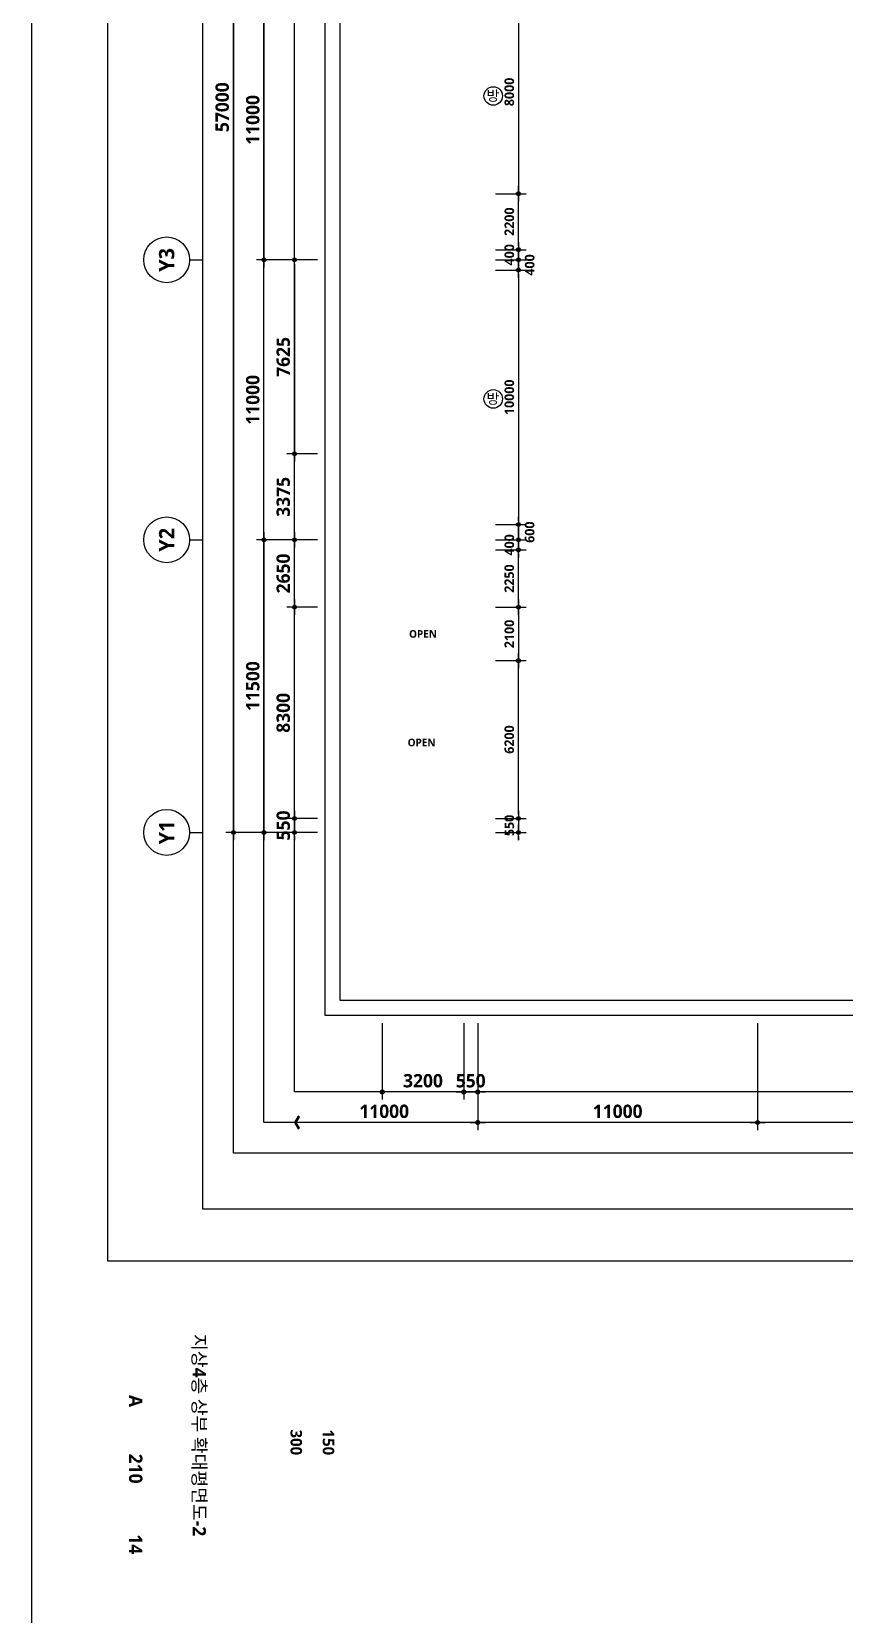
# Model space of a CAD drawing. Header units: millimetres. Extents: x -63924 to 190228206, y 0 to 456875599.
# Drawn here: x 89100 to 121039, y 758624 to 820818 of the extents above; entities that cross this region are included whole.
import ezdxf
from ezdxf.enums import TextEntityAlignment as Align

# ---------------------------------------------------------------- set-up
doc = ezdxf.new("R2010")
doc.units = ezdxf.units.MM
doc.header["$LTSCALE"] = 150
doc.header["$MEASUREMENT"] = 0
doc.header["$PDSIZE"] = -10
doc.layers.get('0').update_dxf_attribs({"linetype": 'CONTINUOUS'})
doc.layers.get('Defpoints').update_dxf_attribs({"color": 153, "linetype": 'CONTINUOUS'})
for name, color, linetype in [('A-ANNO-DIM', 4, 'CONTINUOUS'), ('A-ANNO-SYMB', 7, 'CONTINUOUS'), ('A-ANNO-TEXT1', 7, 'CONTINUOUS'), ('A-ANNO-TITL', 7, 'CONTINUOUS'), ('A-ST-AXIS-BUB', 7, 'CONTINUOUS'), ('A-ST-AXIS-DIM', 7, 'CONTINUOUS')]:
    doc.layers.add(name, color=color, linetype=linetype)
for name, color, linetype, plot in [('Defpoint', 161, 'CONTINUOUS', False), ('G(그리드1)', 185, 'CONTINUOUS', False), ('G(그리드2)', 235, 'CONTINUOUS', False)]:
    doc.layers.add(name, color=color, linetype=linetype, plot=plot)
doc.styles.add('2020음성 1차', font='')
doc.styles.add('SH_대대리576', font='')
doc.styles.add('SH_진천_나눔', font='')
doc.styles.get('2020음성 1차').set_extended_font_data('NanumGothic', bold=True)
doc.styles.get('SH_대대리576').set_extended_font_data('NanumGothic', bold=True)
doc.styles.get('SH_진천_나눔').set_extended_font_data('NanumGothic', bold=True)
doc.dimstyles.new('SHP 300', dxfattribs={"dimscale": 150, "dimtxt": 3.5, "dimasz": 1, "dimexe": 2, "dimexo": 2, "dimgap": 1, "dimtad": 1, "dimdec": 0, "dimzin": 0, "dimdsep": 46, "dimtxsty": 'SH_대대리576', "dimblk": 'DIMDOT', "dimcen": 0.09, "dimclrt": 3, "dimadec": 0, "dimazin": 1, "dimtfac": 1, "dimtdec": 0, "dimtix": 1, "dimtmove": 2, "dimatfit": 0, "dimldrblk": 'DIMDOT', "dimfxl": 1, "dimtolj": 1, "dimtzin": 0, "dimarcsym": 0})
doc.dimstyles.new('SHP300내부', dxfattribs={"dimscale": 150, "dimtxt": 2.5, "dimasz": 1, "dimexe": 2, "dimexo": 2, "dimgap": 1, "dimtad": 1, "dimdec": 0, "dimzin": 0, "dimdsep": 46, "dimtxsty": 'SH_대대리576', "dimblk": 'DIMDOT', "dimcen": 0.09, "dimclrd": 256, "dimclre": 256, "dimclrt": 3, "dimadec": 0, "dimazin": 1, "dimtfac": 1, "dimtdec": 0, "dimtix": 1, "dimtmove": 2, "dimatfit": 0, "dimldrblk": 'DIMDOT', "dimfxl": 1, "dimtolj": 1, "dimtzin": 0, "dimlwd": -1, "dimlwe": -1, "dimarcsym": 0})

# ---------------------------------------------------------------- blocks, each defined once
blk = doc.blocks.new('DIMDOT')
at = {"color": 0}
blk.add_line((-2, 0), (2, 0), dxfattribs=at)
for radius in [0.5, 0.25]:
    blk.add_circle((0, 0), radius, dxfattribs=at)
blk = doc.blocks.new('*D1545')
at = {"layer": 'A-ST-AXIS-DIM', "color": 0, "lineweight": -2, "transparency": 16777216}
for p, q in [((106630, 781850), (106630, 777650)), ((117630, 781850), (117630, 777650)), ((117480, 777950), (106780, 777950))]:
    blk.add_line(p, q, dxfattribs=at)
at = {"layer": 'Defpoints', "color": 0, "transparency": 16777216}
for p in [(106630, 782150), (117630, 782150), (106630, 777950)]:
    blk.add_point(p, dxfattribs=at)
at = {"layer": 'A-ST-AXIS-DIM', "color": 0, "linetype": 'ByBlock', "lineweight": -2, "transparency": 16777216, "xscale": 150, "yscale": 150, "zscale": 150, "rotation": 180}
blk.add_blockref('DIMDOT', (106630, 777950), dxfattribs=at)
at = {"layer": 'A-ST-AXIS-DIM', "color": 0, "linetype": 'ByBlock', "lineweight": -2, "transparency": 16777216, "xscale": 150, "yscale": 150, "zscale": 150}
blk.add_blockref('DIMDOT', (117630, 777950), dxfattribs=at)
at = {"layer": 'A-ST-AXIS-DIM', "color": 3, "transparency": 16777216, "insert": (112130, 778388), "char_height": 525, "attachment_point": 5, "style": 'SH_대대리576'}
blk.add_mtext('\\A1;11000', dxfattribs=at)
blk = doc.blocks.new('*D1546')
at = {"layer": 'A-ST-AXIS-DIM', "color": 0, "lineweight": -2, "transparency": 16777216}
for p, q in [((117630, 781850), (117630, 777650)), ((128630, 781850), (128630, 777650)), ((128480, 777950), (117780, 777950))]:
    blk.add_line(p, q, dxfattribs=at)
at = {"layer": 'Defpoints', "color": 0, "transparency": 16777216}
for p in [(117630, 782150), (128630, 782150), (117630, 777950)]:
    blk.add_point(p, dxfattribs=at)
at = {"layer": 'A-ST-AXIS-DIM', "color": 0, "linetype": 'ByBlock', "lineweight": -2, "transparency": 16777216, "xscale": 150, "yscale": 150, "zscale": 150, "rotation": 180}
blk.add_blockref('DIMDOT', (117630, 777950), dxfattribs=at)
at = {"layer": 'A-ST-AXIS-DIM', "color": 0, "linetype": 'ByBlock', "lineweight": -2, "transparency": 16777216, "xscale": 150, "yscale": 150, "zscale": 150}
blk.add_blockref('DIMDOT', (128630, 777950), dxfattribs=at)
at = {"layer": 'A-ST-AXIS-DIM', "color": 3, "transparency": 16777216, "insert": (123130, 778388), "char_height": 525, "attachment_point": 5, "style": 'SH_대대리576'}
blk.add_mtext('\\A1;11000', dxfattribs=at)
blk = doc.blocks.new('*D1550')
at = {"layer": 'A-ST-AXIS-DIM', "color": 0, "lineweight": -2, "transparency": 16777216}
for p, q in [((106080, 781850), (106080, 778850)), ((106630, 781850), (106630, 778850)), ((105930, 779150), (105780, 779150)), ((106080, 779150), (106630, 779150)), ((106780, 779150), (106930, 779150))]:
    blk.add_line(p, q, dxfattribs=at)
at = {"layer": 'Defpoints', "color": 0, "transparency": 16777216}
for p in [(106080, 782150), (106630, 782150), (106630, 779150)]:
    blk.add_point(p, dxfattribs=at)
at = {"layer": 'A-ST-AXIS-DIM', "color": 0, "linetype": 'ByBlock', "lineweight": -2, "transparency": 16777216, "xscale": 150, "yscale": 150, "zscale": 150}
blk.add_blockref('DIMDOT', (106080, 779150), dxfattribs=at)
at = {"layer": 'A-ST-AXIS-DIM', "color": 0, "linetype": 'ByBlock', "lineweight": -2, "transparency": 16777216, "xscale": 150, "yscale": 150, "zscale": 150, "rotation": 180}
blk.add_blockref('DIMDOT', (106630, 779150), dxfattribs=at)
at = {"layer": 'A-ST-AXIS-DIM', "color": 3, "transparency": 16777216, "insert": (106355, 779589), "char_height": 525, "attachment_point": 5, "style": 'SH_대대리576'}
blk.add_mtext('\\A1;550', dxfattribs=at)
blk = doc.blocks.new('*D1551')
at = {"layer": 'A-ST-AXIS-DIM', "color": 0, "lineweight": -2, "transparency": 16777216}
for p, q in [((102880, 781850), (102880, 778850)), ((106080, 781850), (106080, 778850)), ((105930, 779150), (103030, 779150))]:
    blk.add_line(p, q, dxfattribs=at)
at = {"layer": 'Defpoints', "color": 0, "transparency": 16777216}
for p in [(102880, 782150), (106080, 782150), (102880, 779150)]:
    blk.add_point(p, dxfattribs=at)
at = {"layer": 'A-ST-AXIS-DIM', "color": 0, "linetype": 'ByBlock', "lineweight": -2, "transparency": 16777216, "xscale": 150, "yscale": 150, "zscale": 150, "rotation": 180}
blk.add_blockref('DIMDOT', (102880, 779150), dxfattribs=at)
at = {"layer": 'A-ST-AXIS-DIM', "color": 0, "linetype": 'ByBlock', "lineweight": -2, "transparency": 16777216, "xscale": 150, "yscale": 150, "zscale": 150}
blk.add_blockref('DIMDOT', (106080, 779150), dxfattribs=at)
at = {"layer": 'A-ST-AXIS-DIM', "color": 3, "transparency": 16777216, "insert": (104480, 779590), "char_height": 525, "attachment_point": 5, "style": 'SH_대대리576'}
blk.add_mtext('\\A1;3200', dxfattribs=at)
blk = doc.blocks.new('A-ST-AXIS-BUB-1')
at = {"layer": 'A-ST-AXIS-BUB'}
blk.add_line((0, 350), (0, 0), dxfattribs=at)
blk.add_circle((0, 950), 600, dxfattribs=at)
blk = doc.blocks.new('*D1570')
at = {"layer": 'A-ST-AXIS-DIM', "color": 0, "lineweight": -2, "transparency": 16777216}
for p, q in [((100330, 800850), (97930, 800850)), ((98230, 800700), (98230, 789500)), ((100330, 789350), (97930, 789350))]:
    blk.add_line(p, q, dxfattribs=at)
at = {"layer": 'Defpoints', "color": 0, "transparency": 16777216}
for p in [(100630, 800850), (98230, 789350), (100630, 789350)]:
    blk.add_point(p, dxfattribs=at)
at = {"layer": 'A-ST-AXIS-DIM', "color": 0, "linetype": 'ByBlock', "lineweight": -2, "transparency": 16777216, "xscale": 150, "yscale": 150, "zscale": 150}
for p, rotation in [((98230, 800850), 90), ((98230, 789350), 270)]:
    blk.add_blockref('DIMDOT', p, dxfattribs=dict(at, rotation=rotation))
at = {"layer": 'A-ST-AXIS-DIM', "color": 3, "transparency": 16777216, "insert": (97791, 795100), "char_height": 525, "attachment_point": 5, "rotation": 90, "style": 'SH_대대리576'}
blk.add_mtext('\\A1;11500', dxfattribs=at)
blk = doc.blocks.new('*D1571')
at = {"layer": 'A-ST-AXIS-DIM', "color": 0, "lineweight": -2, "transparency": 16777216}
for p, q in [((100330, 811850), (97930, 811850)), ((98230, 801000), (98230, 811700)), ((100330, 800850), (97930, 800850))]:
    blk.add_line(p, q, dxfattribs=at)
at = {"layer": 'Defpoints', "color": 0, "transparency": 16777216}
for p in [(98230, 811850), (100630, 811850), (100630, 800850)]:
    blk.add_point(p, dxfattribs=at)
at = {"layer": 'A-ST-AXIS-DIM', "color": 0, "linetype": 'ByBlock', "lineweight": -2, "transparency": 16777216, "xscale": 150, "yscale": 150, "zscale": 150}
for p, rotation in [((98230, 811850), 90), ((98230, 800850), 270)]:
    blk.add_blockref('DIMDOT', p, dxfattribs=dict(at, rotation=rotation))
at = {"layer": 'A-ST-AXIS-DIM', "color": 3, "transparency": 16777216, "insert": (97792, 806350), "char_height": 525, "attachment_point": 5, "rotation": 90, "style": 'SH_대대리576'}
blk.add_mtext('\\A1;11000', dxfattribs=at)
blk = doc.blocks.new('*D1572')
at = {"layer": 'A-ST-AXIS-DIM', "color": 0, "lineweight": -2, "transparency": 16777216}
for p, q in [((100330, 822850), (97930, 822850)), ((98230, 822700), (98230, 812000)), ((100330, 811850), (97930, 811850))]:
    blk.add_line(p, q, dxfattribs=at)
at = {"layer": 'Defpoints', "color": 0, "transparency": 16777216}
for p in [(100630, 822850), (98230, 811850), (100630, 811850)]:
    blk.add_point(p, dxfattribs=at)
at = {"layer": 'A-ST-AXIS-DIM', "color": 0, "linetype": 'ByBlock', "lineweight": -2, "transparency": 16777216, "xscale": 150, "yscale": 150, "zscale": 150}
for p, rotation in [((98230, 822850), 90), ((98230, 811850), 270)]:
    blk.add_blockref('DIMDOT', p, dxfattribs=dict(at, rotation=rotation))
at = {"layer": 'A-ST-AXIS-DIM', "color": 3, "transparency": 16777216, "insert": (97792, 817350), "char_height": 525, "attachment_point": 5, "rotation": 90, "style": 'SH_대대리576'}
blk.add_mtext('\\A1;11000', dxfattribs=at)
blk = doc.blocks.new('*D1575')
at = {"layer": 'A-ST-AXIS-DIM', "color": 0, "lineweight": -2, "transparency": 16777216}
for p, q in [((100330, 846350), (96730, 846350)), ((97030, 846200), (97030, 789500)), ((100330, 789350), (96730, 789350))]:
    blk.add_line(p, q, dxfattribs=at)
at = {"layer": 'Defpoints', "color": 0, "transparency": 16777216}
for p in [(100630, 846350), (97030, 789350), (100630, 789350)]:
    blk.add_point(p, dxfattribs=at)
at = {"layer": 'A-ST-AXIS-DIM', "color": 0, "linetype": 'ByBlock', "lineweight": -2, "transparency": 16777216, "xscale": 150, "yscale": 150, "zscale": 150}
for p, rotation in [((97030, 846350), 90), ((97030, 789350), 270)]:
    blk.add_blockref('DIMDOT', p, dxfattribs=dict(at, rotation=rotation))
at = {"layer": 'A-ST-AXIS-DIM', "color": 3, "transparency": 16777216, "insert": (96591, 817850), "char_height": 525, "attachment_point": 5, "rotation": 90, "style": 'SH_대대리576'}
blk.add_mtext('\\A1;57000', dxfattribs=at)
blk = doc.blocks.new('*D1576')
at = {"layer": 'A-ST-AXIS-DIM', "color": 0, "lineweight": -2, "transparency": 16777216}
for p, q in [((100330, 800850), (99130, 800850)), ((99430, 798350), (99430, 800700)), ((100330, 798200), (99130, 798200))]:
    blk.add_line(p, q, dxfattribs=at)
at = {"layer": 'Defpoints', "color": 0, "transparency": 16777216}
for p in [(99430, 800850), (100630, 800850), (100630, 798200)]:
    blk.add_point(p, dxfattribs=at)
at = {"layer": 'A-ST-AXIS-DIM', "color": 0, "linetype": 'ByBlock', "lineweight": -2, "transparency": 16777216, "xscale": 150, "yscale": 150, "zscale": 150}
for p, rotation in [((99430, 800850), 90), ((99430, 798200), 270)]:
    blk.add_blockref('DIMDOT', p, dxfattribs=dict(at, rotation=rotation))
at = {"layer": 'A-ST-AXIS-DIM', "color": 3, "transparency": 16777216, "insert": (98990, 799525), "char_height": 525, "attachment_point": 5, "rotation": 90, "style": 'SH_대대리576'}
blk.add_mtext('\\A1;2650', dxfattribs=at)
blk = doc.blocks.new('*D1577')
at = {"layer": 'A-ST-AXIS-DIM', "color": 0, "lineweight": -2, "transparency": 16777216}
for p, q in [((100330, 798200), (99130, 798200)), ((99430, 790050), (99430, 798050)), ((100330, 789900), (99130, 789900))]:
    blk.add_line(p, q, dxfattribs=at)
at = {"layer": 'Defpoints', "color": 0, "transparency": 16777216}
for p in [(99430, 798200), (100630, 798200), (100630, 789900)]:
    blk.add_point(p, dxfattribs=at)
at = {"layer": 'A-ST-AXIS-DIM', "color": 0, "linetype": 'ByBlock', "lineweight": -2, "transparency": 16777216, "xscale": 150, "yscale": 150, "zscale": 150}
for p, rotation in [((99430, 798200), 90), ((99430, 789900), 270)]:
    blk.add_blockref('DIMDOT', p, dxfattribs=dict(at, rotation=rotation))
at = {"layer": 'A-ST-AXIS-DIM', "color": 3, "transparency": 16777216, "insert": (98990, 794050), "char_height": 525, "attachment_point": 5, "rotation": 90, "style": 'SH_대대리576'}
blk.add_mtext('\\A1;8300', dxfattribs=at)
blk = doc.blocks.new('*D1578')
at = {"layer": 'A-ST-AXIS-DIM', "color": 0, "lineweight": -2, "transparency": 16777216}
for p, q in [((100330, 789900), (99130, 789900)), ((99430, 790050), (99430, 790200)), ((99430, 789900), (99430, 789350)), ((100330, 789350), (99130, 789350)), ((99430, 789200), (99430, 789050))]:
    blk.add_line(p, q, dxfattribs=at)
at = {"layer": 'Defpoints', "color": 0, "transparency": 16777216}
for p in [(100630, 789900), (99430, 789350), (100630, 789350)]:
    blk.add_point(p, dxfattribs=at)
at = {"layer": 'A-ST-AXIS-DIM', "color": 0, "linetype": 'ByBlock', "lineweight": -2, "transparency": 16777216, "xscale": 150, "yscale": 150, "zscale": 150}
for p, rotation in [((99430, 789900), 270), ((99430, 789350), 90)]:
    blk.add_blockref('DIMDOT', p, dxfattribs=dict(at, rotation=rotation))
at = {"layer": 'A-ST-AXIS-DIM', "color": 3, "transparency": 16777216, "insert": (98991, 789625), "char_height": 525, "attachment_point": 5, "rotation": 90, "style": 'SH_대대리576'}
blk.add_mtext('\\A1;550', dxfattribs=at)
blk = doc.blocks.new('*D1579')
at = {"layer": 'A-ST-AXIS-DIM', "color": 0, "lineweight": -2, "transparency": 16777216}
for p, q in [((100330, 804225), (99130, 804225)), ((99430, 801000), (99430, 804075)), ((100330, 800850), (99130, 800850))]:
    blk.add_line(p, q, dxfattribs=at)
at = {"layer": 'Defpoints', "color": 0, "transparency": 16777216}
for p in [(99430, 804225), (100630, 804225), (100630, 800850)]:
    blk.add_point(p, dxfattribs=at)
at = {"layer": 'A-ST-AXIS-DIM', "color": 0, "linetype": 'ByBlock', "lineweight": -2, "transparency": 16777216, "xscale": 150, "yscale": 150, "zscale": 150}
for p, rotation in [((99430, 804225), 90), ((99430, 800850), 270)]:
    blk.add_blockref('DIMDOT', p, dxfattribs=dict(at, rotation=rotation))
at = {"layer": 'A-ST-AXIS-DIM', "color": 3, "transparency": 16777216, "insert": (98990, 802537), "char_height": 525, "attachment_point": 5, "rotation": 90, "style": 'SH_대대리576'}
blk.add_mtext('\\A1;3375', dxfattribs=at)
blk = doc.blocks.new('*D1580')
at = {"layer": 'A-ST-AXIS-DIM', "color": 0, "lineweight": -2, "transparency": 16777216}
for p, q in [((100330, 811850), (99130, 811850)), ((99430, 811700), (99430, 804375)), ((100330, 804225), (99130, 804225))]:
    blk.add_line(p, q, dxfattribs=at)
at = {"layer": 'Defpoints', "color": 0, "transparency": 16777216}
for p in [(100630, 811850), (99430, 804225), (100630, 804225)]:
    blk.add_point(p, dxfattribs=at)
at = {"layer": 'A-ST-AXIS-DIM', "color": 0, "linetype": 'ByBlock', "lineweight": -2, "transparency": 16777216, "xscale": 150, "yscale": 150, "zscale": 150}
for p, rotation in [((99430, 811850), 90), ((99430, 804225), 270)]:
    blk.add_blockref('DIMDOT', p, dxfattribs=dict(at, rotation=rotation))
at = {"layer": 'A-ST-AXIS-DIM', "color": 3, "transparency": 16777216, "insert": (98990, 808037), "char_height": 525, "attachment_point": 5, "rotation": 90, "style": 'SH_대대리576'}
blk.add_mtext('\\A1;7625', dxfattribs=at)
blk = doc.blocks.new('*D1612')
at = {"layer": 'A-ANNO-DIM', "transparency": 16777216}
for p, q in [((107330, 798200), (108530, 798200)), ((108230, 798050), (108230, 796250)), ((107330, 796100), (108530, 796100))]:
    blk.add_line(p, q, dxfattribs=at)
at = {"layer": 'Defpoints', "color": 0, "transparency": 16777216}
for p in [(107030, 798200), (107030, 796100), (108230, 796100)]:
    blk.add_point(p, dxfattribs=at)
at = {"layer": 'A-ANNO-DIM', "linetype": 'ByBlock', "transparency": 16777216, "xscale": 150, "yscale": 150, "zscale": 150}
for p, rotation in [((108230, 798200), 90), ((108230, 796100), 270)]:
    blk.add_blockref('DIMDOT', p, dxfattribs=dict(at, rotation=rotation))
at = {"layer": 'A-ANNO-DIM', "color": 3, "transparency": 16777216, "insert": (107874, 797150), "char_height": 375, "attachment_point": 5, "rotation": 90, "style": 'SH_대대리576'}
blk.add_mtext('\\A1;2100', dxfattribs=at)
blk = doc.blocks.new('*D1613')
at = {"layer": 'A-ANNO-DIM', "transparency": 16777216}
for p, q in [((107330, 800450), (108530, 800450)), ((108230, 798350), (108230, 800300)), ((107330, 798200), (108530, 798200))]:
    blk.add_line(p, q, dxfattribs=at)
at = {"layer": 'Defpoints', "color": 0, "transparency": 16777216}
for p in [(107030, 800450), (108230, 800450), (107030, 798200)]:
    blk.add_point(p, dxfattribs=at)
at = {"layer": 'A-ANNO-DIM', "linetype": 'ByBlock', "transparency": 16777216, "xscale": 150, "yscale": 150, "zscale": 150}
for p, rotation in [((108230, 800450), 90), ((108230, 798200), 270)]:
    blk.add_blockref('DIMDOT', p, dxfattribs=dict(at, rotation=rotation))
at = {"layer": 'A-ANNO-DIM', "color": 3, "transparency": 16777216, "insert": (107873, 799325), "char_height": 375, "attachment_point": 5, "rotation": 90, "style": 'SH_대대리576'}
blk.add_mtext('\\A1;2250', dxfattribs=at)
blk = doc.blocks.new('*D1614')
at = {"layer": 'A-ANNO-DIM', "transparency": 16777216}
for p, q in [((107330, 796100), (108530, 796100)), ((108230, 790050), (108230, 795950)), ((107330, 789900), (108530, 789900))]:
    blk.add_line(p, q, dxfattribs=at)
at = {"layer": 'Defpoints', "color": 0, "transparency": 16777216}
for p in [(107030, 796100), (108230, 796100), (107030, 789900)]:
    blk.add_point(p, dxfattribs=at)
at = {"layer": 'A-ANNO-DIM', "linetype": 'ByBlock', "transparency": 16777216, "xscale": 150, "yscale": 150, "zscale": 150}
for p, rotation in [((108230, 796100), 90), ((108230, 789900), 270)]:
    blk.add_blockref('DIMDOT', p, dxfattribs=dict(at, rotation=rotation))
at = {"layer": 'A-ANNO-DIM', "color": 3, "transparency": 16777216, "insert": (107873, 793000), "char_height": 375, "attachment_point": 5, "rotation": 90, "style": 'SH_대대리576'}
blk.add_mtext('\\A1;6200', dxfattribs=at)
blk = doc.blocks.new('*D1615')
at = {"layer": 'A-ANNO-DIM', "transparency": 16777216}
for p, q in [((107330, 789900), (108530, 789900)), ((108230, 790050), (108230, 790200)), ((108230, 789900), (108230, 789350)), ((107330, 789350), (108530, 789350)), ((108230, 789200), (108230, 789050))]:
    blk.add_line(p, q, dxfattribs=at)
at = {"layer": 'Defpoints', "color": 0, "transparency": 16777216}
for p in [(107030, 789900), (107030, 789350), (108230, 789350)]:
    blk.add_point(p, dxfattribs=at)
at = {"layer": 'A-ANNO-DIM', "linetype": 'ByBlock', "transparency": 16777216, "xscale": 150, "yscale": 150, "zscale": 150}
for p, rotation in [((108230, 789900), 270), ((108230, 789350), 90)]:
    blk.add_blockref('DIMDOT', p, dxfattribs=dict(at, rotation=rotation))
at = {"layer": 'A-ANNO-DIM', "color": 3, "transparency": 16777216, "insert": (107874, 789625), "char_height": 375, "attachment_point": 5, "rotation": 90, "style": 'SH_대대리576'}
blk.add_mtext('\\A1;550', dxfattribs=at)
blk = doc.blocks.new('방화스크린 TEXT100')
at = {"layer": 'A-ANNO-SYMB'}
blk.add_circle((0, 0), 243, dxfattribs=at)
at = {"layer": 'A-ANNO-TITL', "style": '2020음성 1차'}
blk.add_text('방', height=267, dxfattribs=at).set_placement((-7, 7), align=Align.MIDDLE_CENTER)
blk = doc.blocks.new('*D2304')
at = {"layer": 'A-ANNO-DIM', "transparency": 16777216}
for p, q in [((108230, 801000), (108230, 801150)), ((107330, 800850), (108530, 800850)), ((107330, 800450), (108530, 800450)), ((108230, 800850), (108230, 800450)), ((108230, 800300), (108230, 800150))]:
    blk.add_line(p, q, dxfattribs=at)
at = {"layer": 'Defpoints', "color": 0, "transparency": 16777216}
for p in [(107030, 800850), (107030, 800450), (108230, 800450)]:
    blk.add_point(p, dxfattribs=at)
at = {"layer": 'A-ANNO-DIM', "linetype": 'ByBlock', "transparency": 16777216, "xscale": 150, "yscale": 150, "zscale": 150}
for p, rotation in [((108230, 800850), 270), ((108230, 800450), 90)]:
    blk.add_blockref('DIMDOT', p, dxfattribs=dict(at, rotation=rotation))
at = {"layer": 'A-ANNO-DIM', "color": 3, "transparency": 16777216, "insert": (107874, 800650), "char_height": 375, "attachment_point": 5, "rotation": 90, "style": 'SH_대대리576'}
blk.add_mtext('\\A1;400', dxfattribs=at)
blk = doc.blocks.new('*D2305')
at = {"layer": 'A-ANNO-DIM', "transparency": 16777216}
for p, q in [((108230, 801600), (108230, 801750)), ((107330, 801450), (108530, 801450)), ((108230, 800850), (108230, 801450)), ((107330, 800850), (108530, 800850)), ((108230, 800700), (108230, 800550))]:
    blk.add_line(p, q, dxfattribs=at)
at = {"layer": 'Defpoints', "color": 0, "transparency": 16777216}
for p in [(107030, 801450), (108230, 801450), (107030, 800850)]:
    blk.add_point(p, dxfattribs=at)
at = {"layer": 'A-ANNO-DIM', "linetype": 'ByBlock', "transparency": 16777216, "xscale": 150, "yscale": 150, "zscale": 150}
for p, rotation in [((108230, 801450), 270), ((108230, 800850), 90)]:
    blk.add_blockref('DIMDOT', p, dxfattribs=dict(at, rotation=rotation))
at = {"layer": 'A-ANNO-DIM', "color": 3, "transparency": 16777216, "insert": (108673, 801150), "char_height": 375, "attachment_point": 5, "rotation": 90, "style": 'SH_대대리576'}
blk.add_mtext('\\A1;600', dxfattribs=at)
blk = doc.blocks.new('*D2306')
at = {"layer": 'A-ANNO-DIM', "transparency": 16777216}
for p, q in [((107330, 811450), (108530, 811450)), ((108230, 811300), (108230, 801600)), ((107330, 801450), (108530, 801450))]:
    blk.add_line(p, q, dxfattribs=at)
at = {"layer": 'Defpoints', "color": 0, "transparency": 16777216}
for p in [(107030, 811450), (107030, 801450), (108230, 801450)]:
    blk.add_point(p, dxfattribs=at)
at = {"layer": 'A-ANNO-DIM', "linetype": 'ByBlock', "transparency": 16777216, "xscale": 150, "yscale": 150, "zscale": 150}
for p, rotation in [((108230, 811450), 90), ((108230, 801450), 270)]:
    blk.add_blockref('DIMDOT', p, dxfattribs=dict(at, rotation=rotation))
at = {"layer": 'A-ANNO-DIM', "color": 3, "transparency": 16777216, "insert": (107874, 806450), "char_height": 375, "attachment_point": 5, "rotation": 90, "style": 'SH_대대리576'}
blk.add_mtext('\\A1;10000', dxfattribs=at)
blk = doc.blocks.new('*D2307')
at = {"layer": 'A-ANNO-DIM', "transparency": 16777216}
for p, q in [((107330, 811850), (108530, 811850)), ((108230, 812000), (108230, 812150)), ((108230, 811450), (108230, 811850)), ((107330, 811450), (108530, 811450)), ((108230, 811300), (108230, 811150))]:
    blk.add_line(p, q, dxfattribs=at)
at = {"layer": 'Defpoints', "color": 0, "transparency": 16777216}
for p in [(107030, 811850), (108230, 811850), (107030, 811450)]:
    blk.add_point(p, dxfattribs=at)
at = {"layer": 'A-ANNO-DIM', "linetype": 'ByBlock', "transparency": 16777216, "xscale": 150, "yscale": 150, "zscale": 150}
for p, rotation in [((108230, 811850), 270), ((108230, 811450), 90)]:
    blk.add_blockref('DIMDOT', p, dxfattribs=dict(at, rotation=rotation))
at = {"layer": 'A-ANNO-DIM', "color": 3, "transparency": 16777216, "insert": (108674, 811650), "char_height": 375, "attachment_point": 5, "rotation": 90, "style": 'SH_대대리576'}
blk.add_mtext('\\A1;400', dxfattribs=at)
blk = doc.blocks.new('*D2308')
at = {"layer": 'A-ANNO-DIM', "transparency": 16777216}
for p, q in [((108230, 812400), (108230, 812550)), ((107330, 812250), (108530, 812250)), ((107330, 811850), (108530, 811850)), ((108230, 812250), (108230, 811850)), ((108230, 811700), (108230, 811550))]:
    blk.add_line(p, q, dxfattribs=at)
at = {"layer": 'Defpoints', "color": 0, "transparency": 16777216}
for p in [(107030, 812250), (107030, 811850), (108230, 811850)]:
    blk.add_point(p, dxfattribs=at)
at = {"layer": 'A-ANNO-DIM', "linetype": 'ByBlock', "transparency": 16777216, "xscale": 150, "yscale": 150, "zscale": 150}
for p, rotation in [((108230, 812250), 270), ((108230, 811850), 90)]:
    blk.add_blockref('DIMDOT', p, dxfattribs=dict(at, rotation=rotation))
at = {"layer": 'A-ANNO-DIM', "color": 3, "transparency": 16777216, "insert": (107874, 812050), "char_height": 375, "attachment_point": 5, "rotation": 90, "style": 'SH_대대리576'}
blk.add_mtext('\\A1;400', dxfattribs=at)
blk = doc.blocks.new('*D2309')
at = {"layer": 'A-ANNO-DIM', "transparency": 16777216}
for p, q in [((107330, 814450), (108530, 814450)), ((108230, 812400), (108230, 814300)), ((107330, 812250), (108530, 812250))]:
    blk.add_line(p, q, dxfattribs=at)
at = {"layer": 'Defpoints', "color": 0, "transparency": 16777216}
for p in [(107030, 814450), (108230, 814450), (107030, 812250)]:
    blk.add_point(p, dxfattribs=at)
at = {"layer": 'A-ANNO-DIM', "linetype": 'ByBlock', "transparency": 16777216, "xscale": 150, "yscale": 150, "zscale": 150}
for p, rotation in [((108230, 814450), 90), ((108230, 812250), 270)]:
    blk.add_blockref('DIMDOT', p, dxfattribs=dict(at, rotation=rotation))
at = {"layer": 'A-ANNO-DIM', "color": 3, "transparency": 16777216, "insert": (107874, 813350), "char_height": 375, "attachment_point": 5, "rotation": 90, "style": 'SH_대대리576'}
blk.add_mtext('\\A1;2200', dxfattribs=at)
blk = doc.blocks.new('*D2310')
at = {"layer": 'A-ANNO-DIM', "transparency": 16777216}
for p, q in [((107330, 822450), (108530, 822450)), ((108230, 822300), (108230, 814600)), ((107330, 814450), (108530, 814450))]:
    blk.add_line(p, q, dxfattribs=at)
at = {"layer": 'Defpoints', "color": 0, "transparency": 16777216}
for p in [(107030, 822450), (107030, 814450), (108230, 814450)]:
    blk.add_point(p, dxfattribs=at)
at = {"layer": 'A-ANNO-DIM', "linetype": 'ByBlock', "transparency": 16777216, "xscale": 150, "yscale": 150, "zscale": 150}
for p, rotation in [((108230, 822450), 90), ((108230, 814450), 270)]:
    blk.add_blockref('DIMDOT', p, dxfattribs=dict(at, rotation=rotation))
at = {"layer": 'A-ANNO-DIM', "color": 3, "transparency": 16777216, "insert": (107873, 818450), "char_height": 375, "attachment_point": 5, "rotation": 90, "style": 'SH_대대리576'}
blk.add_mtext('\\A1;8000', dxfattribs=at)

msp = doc.modelspace()

# ---------------------------------------------------------------- linework, layer by layer
at = {"layer": 'A-ST-AXIS-DIM'}
for p, q in [((106630, 780050), (106630, 777650)), ((106480, 777950), (99430, 777950))]:
    msp.add_line(p, q, dxfattribs=at)
at = {"layer": 'A-ST-AXIS-DIM', "linetype": 'Continuous'}
msp.add_lwpolyline([(99573.4, 777705.4), (99622.3, 777734.1), (99495.7, 777950), (99622.4, 778166), (99573.4, 778194.6), (99430, 777950)], close=True, dxfattribs=at)
at = {"layer": 'Defpoint'}
for points in [[(89100, 756000), (178200, 756000), (178200, 882000), (89100, 882000)], [(92100, 879000), (175200, 879000), (175200, 772500), (92100, 772500)]]:
    msp.add_lwpolyline(points, close=True, dxfattribs=at)
at = {"layer": 'G(그리드1)'}
for points in [[(174030, 774550), (95830, 774550), (95830, 875950), (174030, 875950)], [(172830, 776750), (97030, 776750), (97030, 874750), (172830, 874750)], [(171630, 777950), (98230, 777950), (98230, 873550), (171630, 873550)], [(170430, 779150), (99430, 779150), (99430, 872350), (170430, 872350)], [(169230, 782150), (100630, 782150), (100630, 869350), (169230, 869350)]]:
    msp.add_lwpolyline(points, close=True, dxfattribs=at)
at = {"layer": 'G(그리드2)'}
msp.add_lwpolyline([(168630, 782750), (101230, 782750), (101230, 868750), (168630, 868750)], close=True, dxfattribs=at)

# ---------------------------------------------------------------- block references
at = {"xscale": 1.5, "yscale": 1.5, "zscale": 1.5}
for p in [(107240, 818290.4), (107240, 806385.2)]:
    msp.add_blockref('방화스크린 TEXT100', p, dxfattribs=at)
at = {"layer": 'A-ST-AXIS-BUB', "xscale": 1.5, "yscale": 1.5, "zscale": 1.5, "rotation": 90}
for p in [(95830, 811850), (95830, 800850), (95830, 789350)]:
    msp.add_blockref('A-ST-AXIS-BUB-1', p, dxfattribs=at)
at = {"layer": 'A-ST-AXIS-DIM', "xscale": -150, "yscale": 150, "zscale": 150, "rotation": 180}
msp.add_blockref('DIMDOT', (106630, 777950), dxfattribs=at)

# ---------------------------------------------------------------- texts
at = {"layer": 'A-ANNO-TEXT1', "style": 'SH_대대리576'}
for s, p in [('Y3', (94405, 811850)), ('Y2', (94405, 800850)), ('Y1', (94405, 789350))]:
    msp.add_text(s, height=600, rotation=90, dxfattribs=at).set_placement(p, align=Align.MIDDLE_CENTER)
at = {"layer": 'A-ANNO-TEXT1', "style": 'SH_진천_나눔'}
for p in [(104480, 797150), (104423.3, 792884.7)]:
    msp.add_text('OPEN', height=300, dxfattribs=at).set_placement(p, align=Align.MIDDLE)
at = {"layer": 'A-ANNO-TITL', "style": 'SH_대대리576'}
for s, height, p in [('지상4층 상부 확대평면도-2', 525, (95695.9, 765664.9)), ('A', 525, (93190.6, 767006.2)), ('300', 450, (99500.1, 765382.2)), ('150', 450, (100766.7, 765382.2)), ('210', 525, (93190.6, 764349.6)), ('14', 525, (93190.6, 761376.4))]:
    msp.add_text(s, height=height, rotation=270, dxfattribs=at).set_placement(p, align=Align.MIDDLE)
at = {"layer": 'A-ST-AXIS-DIM', "color": 3, "insert": (102955, 778387.9), "char_height": 525, "attachment_point": 5, "style": 'SH_대대리576'}
msp.add_mtext('\\A1;11000', dxfattribs=at)

# ---------------------------------------------------------------- dimensions: what is measured, and where the dimension line sits
at = {"layer": 'A-ANNO-DIM'}
for base, p1, p2, angle, picture, middle in [((108230, 814450), (107030, 822450), (107030, 814450), 90, '*D2310', (107873.1, 818450)), ((108230, 814450), (107030, 812250), (107030, 814450), 270, '*D2309', (107873.9, 813350)), ((108230, 811850), (107030, 812250), (107030, 811850), 90, '*D2308', (107874.4, 812050)), ((108230, 801450), (107030, 811450), (107030, 801450), 90, '*D2306', (107874.4, 806450)), ((108230, 800450), (107030, 800850), (107030, 800450), 90, '*D2304', (107874.4, 800650)), ((108230, 800450), (107030, 798200), (107030, 800450), 270, '*D1613', (107873.3, 799325)), ((108230, 796100), (107030, 798200), (107030, 796100), 90, '*D1612', (107873.9, 797150)), ((108230, 796100), (107030, 789900), (107030, 796100), 270, '*D1614', (107873.1, 793000)), ((108230, 789350), (107030, 789900), (107030, 789350), 90, '*D1615', (107873.9, 789625))]:
    dim = msp.add_linear_dim(base=base, p1=p1, p2=p2, angle=angle, dimstyle='SHP300내부', dxfattribs=at)
    dim.commit()
    dim.dimension.update_dxf_attribs({"geometry": picture, "text_midpoint": middle})
for base, p1, p2, picture, middle in [((108230, 811850), (107030, 811450), (107030, 811850), '*D2307', (108674.4, 811650)), ((108230, 801450), (107030, 800850), (107030, 801450), '*D2305', (108673.1, 801150))]:
    dim = msp.add_linear_dim(base=base, p1=p1, p2=p2, angle=270, dimstyle='SHP300내부', dxfattribs=at)
    dim.commit()
    dim.dimension.update_dxf_attribs({"geometry": picture, "text_midpoint": middle, "dimtype": 160})
at = {"layer": 'A-ST-AXIS-DIM'}
for base, p1, p2, angle, picture, middle in [((97030, 789350), (100630, 846350), (100630, 789350), 90, '*D1575', (96591.4, 817850)), ((98230, 811850), (100630, 822850), (100630, 811850), 90, '*D1572', (97792.1, 817350)), ((98230, 811850), (100630, 800850), (100630, 811850), 270, '*D1571', (97792.1, 806350)), ((99430, 804225), (100630, 811850), (100630, 804225), 90, '*D1580', (98990.3, 808037.5)), ((99430, 804225), (100630, 800850), (100630, 804225), 270, '*D1579', (98990.3, 802537.5)), ((98230, 789350), (100630, 800850), (100630, 789350), 90, '*D1570', (97791.4, 795100)), ((99430, 800850), (100630, 798200), (100630, 800850), 270, '*D1576', (98990.3, 799525)), ((99430, 798200), (100630, 789900), (100630, 798200), 270, '*D1577', (98990.3, 794050)), ((99430, 789350), (100630, 789900), (100630, 789350), 90, '*D1578', (98991.4, 789625)), ((106630, 779150), (106080, 782150), (106630, 782150), 180, '*D1550', (106355, 779588.6))]:
    dim = msp.add_linear_dim(base=base, p1=p1, p2=p2, angle=angle, dimstyle='SHP 300', override={"dimtxsty": 'SH_대대리576', "dimldrblk": 'DIMDOT'}, dxfattribs=at)
    dim.commit()
    dim.dimension.update_dxf_attribs({"geometry": picture, "text_midpoint": middle})
for base, p1, p2, picture, middle in [((102880, 779150), (106080, 782150), (102880, 782150), '*D1551', (104480, 779589.7)), ((106630, 777950), (117630, 782150), (106630, 782150), '*D1545', (112130, 778387.9)), ((117630, 777950), (128630, 782150), (117630, 782150), '*D1546', (123130, 778387.9))]:
    dim = msp.add_linear_dim(base=base, p1=p1, p2=p2, dimstyle='SHP 300', override={"dimtxsty": 'SH_대대리576', "dimldrblk": 'DIMDOT'}, dxfattribs=at)
    dim.commit()
    dim.dimension.update_dxf_attribs({"geometry": picture, "text_midpoint": middle})

doc.saveas('drawing.dxf')
